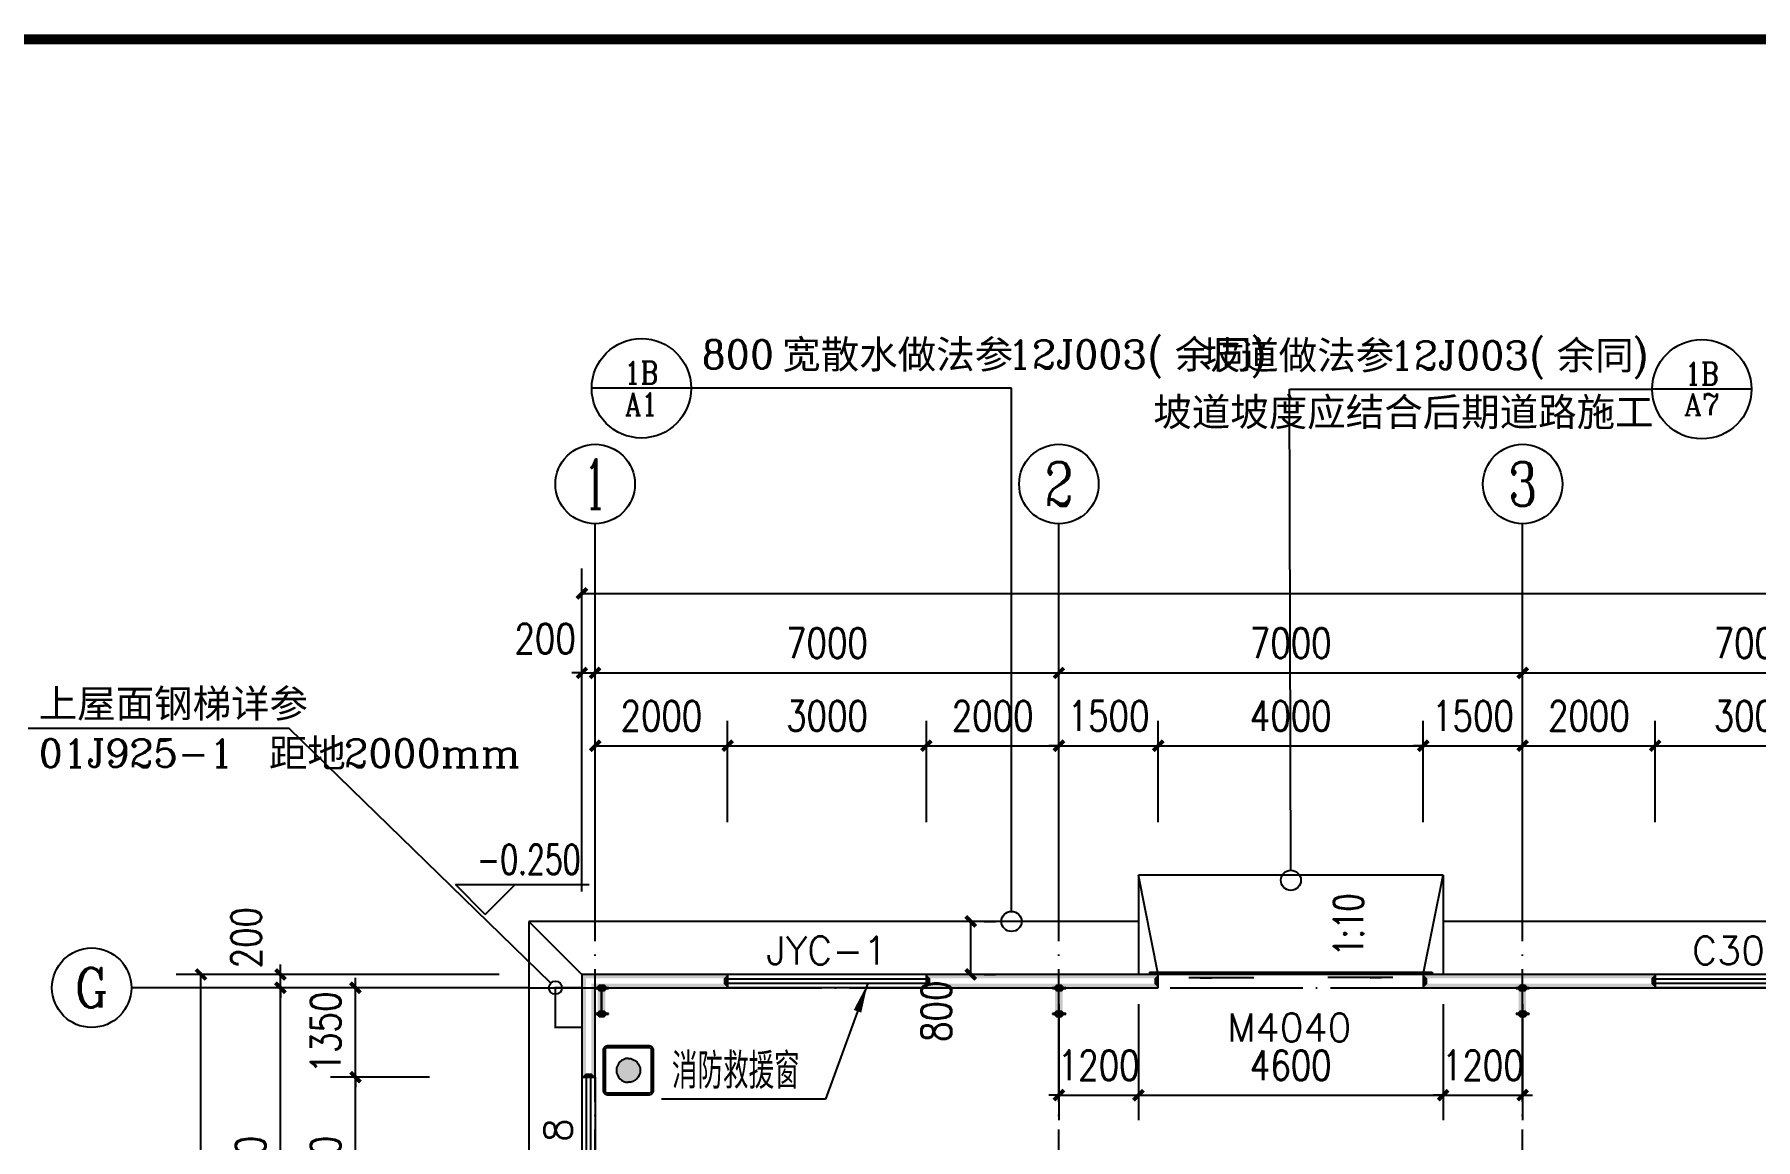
# Model space of a CAD drawing. Extents: x -21908402 to 2004492, y 83987 to 5079726.
# Drawn here: x 1825027 to 1851007, y 380887 to 397562 of the extents above; entities that cross this region are included whole.
import ezdxf
from ezdxf.enums import TextEntityAlignment as Align

# ---------------------------------------------------------------- set-up
doc = ezdxf.new("R2010")
doc.units = 0
doc.header["$LTSCALE"] = 1000
doc.linetypes.add('DOTE', pattern=[2.42, 2, -0.2, 0.02, -0.2])
doc.layers.get('0').update_dxf_attribs({"linetype": 'CONTINUOUS'})
doc.layers.get('DEFPOINTS').update_dxf_attribs({"linetype": 'CONTINUOUS'})
for name, color, linetype in [('AXIS', 3, 'CONTINUOUS'), ('AXIS_TEXT', 7, 'CONTINUOUS'), ('COLUMN', 9, 'CONTINUOUS'), ('DIM_ELEV', 3, 'CONTINUOUS'), ('DIM_LEAD', 3, 'CONTINUOUS'), ('DIM_SYMB', 3, 'CONTINUOUS'), ('DOTE', 1, 'DOTE'), ('GROUND', 2, 'CONTINUOUS'), ('PUB_DIM', 3, 'CONTINUOUS'), ('PUB_TEXT', 7, 'CONTINUOUS'), ('PUB_TITLE', 4, 'CONTINUOUS'), ('PUB_WALL', 9, 'CONTINUOUS'), ('STAIR', 2, 'CONTINUOUS'), ('WALL', 6, 'CONTINUOUS'), ('WINDOW', 94, 'CONTINUOUS'), ('WINDOW_TEXT', 7, 'CONTINUOUS'), ('XF-灭火救援窗', 1, 'CONTINUOUS')]:
    doc.layers.add(name, color=color, linetype=linetype)
doc.styles.add('_TCH_AXIS', font='complex_.ttf', dxfattribs={"bigfont": 'GBCBIG'})
doc.styles.add('_TCH_DIM', font='SIMPLEX', dxfattribs={"bigfont": 'GBCBIG'})
doc.styles.add('_TCH_LABEL', font='complex_.ttf', dxfattribs={"bigfont": 'GBCBIG'})
doc.styles.add('_TCH_WINDOW', font='simplex_.ttf', dxfattribs={"bigfont": 'GBCBIG'})
doc.styles.add('COMPLEX', font='COMPLEX')
doc.styles.add('DIM_FONT', font='simplex.shx', dxfattribs={"width": 0.8})
doc.dimstyles.new('DIMN150', dxfattribs={"dimscale": 1.5, "dimtxt": 300, "dimasz": 100, "dimexe": 250, "dimexo": 300, "dimgap": 150, "dimtad": 1, "dimdec": 0, "dimzin": 0, "dimtxsty": 'DIM_FONT', "dimblk": 'ARCHTICK', "dimcen": 0.09, "dimclrt": 7, "dimazin": 3, "dimtfac": 1, "dimtdec": 0, "dimtix": 1, "dimtmove": 0, "dimatfit": 3, "dimtolj": 1, "dimtzin": 0})

# ---------------------------------------------------------------- blocks, each defined once
blk = doc.blocks.new('XF-灭火救援窗图例')
at = {"layer": 'XF-灭火救援窗'}
h = blk.add_hatch(color=256, dxfattribs=at)
h.dxf.hatch_style = 1
h.paths.add_polyline_path([(0, 110, 1), (0, 350, 1)])
for points in [[(-200, -20), (200, -20, 0.414214), (250, 30), (250, 430, 0.414214), (200, 480), (-200, 480, 0.414214), (-250, 430), (-250, 30, 0.414214)], [(-210, 0), (210, 0, 0.414214), (230, 20), (230, 440, 0.414214), (210, 460), (-210, 460, 0.414214), (-230, 440), (-230, 20, 0.414214)]]:
    blk.add_lwpolyline(points, format="xyb", close=True, dxfattribs=at)
for points in [[(0, 350, 1), (0, 110, 30.793651)], [(0, 350, -1), (0, 110, -30.793651)]]:
    blk.add_lwpolyline(points, format="xyb", dxfattribs=at)
blk = doc.blocks.new('_ARCHTICK')
at = {"color": 0, "linetype": 'BYBLOCK', "const_width": 0.4}
blk.add_lwpolyline([(-0.5, -0.5), (0.5, 0.5)], dxfattribs=at)
blk = doc.blocks.new('*D125')
at = {"layer": 'DEFPOINTS', "color": 0}
for p in [(1840491, 383378), (1841691, 383378), (1841691, 381557)]:
    blk.add_point(p, dxfattribs=at)
at = {"layer": 'PUB_DIM', "color": 0}
for p, q in [((1840491, 382928), (1840491, 381182)), ((1841691, 382928), (1841691, 381182)), ((1840491, 381557), (1840341, 381557)), ((1840491, 381557), (1841691, 381557)), ((1841691, 381557), (1841841, 381557))]:
    blk.add_line(p, q, dxfattribs=at)
at = {"layer": 'PUB_DIM', "color": 0, "xscale": 150, "yscale": 150, "zscale": 150}
blk.add_blockref('_ARCHTICK', (1840491, 381557), dxfattribs=at)
at = {"layer": 'PUB_DIM', "color": 0, "xscale": 150, "yscale": 150, "zscale": 150, "rotation": 180}
blk.add_blockref('_ARCHTICK', (1841691, 381557), dxfattribs=at)
at = {"layer": 'PUB_DIM', "color": 7, "insert": (1841091, 382007), "char_height": 450, "attachment_point": 5, "style": 'DIM_FONT'}
blk.add_mtext('\\A1;1200', dxfattribs=at)
blk = doc.blocks.new('*D126')
at = {"layer": 'DEFPOINTS', "color": 0}
for p in [(1841691, 383378), (1846291, 383378), (1846291, 381557)]:
    blk.add_point(p, dxfattribs=at)
at = {"layer": 'PUB_DIM', "color": 0}
for p, q in [((1841691, 382928), (1841691, 381182)), ((1846291, 382928), (1846291, 381182)), ((1841691, 381557), (1846291, 381557))]:
    blk.add_line(p, q, dxfattribs=at)
at = {"layer": 'PUB_DIM', "color": 0, "xscale": 150, "yscale": 150, "zscale": 150, "rotation": 180}
blk.add_blockref('_ARCHTICK', (1841691, 381557), dxfattribs=at)
at = {"layer": 'PUB_DIM', "color": 0, "xscale": 150, "yscale": 150, "zscale": 150}
blk.add_blockref('_ARCHTICK', (1846291, 381557), dxfattribs=at)
at = {"layer": 'PUB_DIM', "color": 7, "insert": (1843991, 382007), "char_height": 450, "attachment_point": 5, "style": 'DIM_FONT'}
blk.add_mtext('\\A1;4600', dxfattribs=at)
blk = doc.blocks.new('*D127')
at = {"layer": 'DEFPOINTS', "color": 0}
for p in [(1846291, 383378), (1847491, 383378), (1847491, 381557)]:
    blk.add_point(p, dxfattribs=at)
at = {"layer": 'PUB_DIM', "color": 0}
for p, q in [((1846291, 382928), (1846291, 381182)), ((1847491, 382928), (1847491, 381182)), ((1846291, 381557), (1846141, 381557)), ((1846291, 381557), (1847491, 381557)), ((1847491, 381557), (1847641, 381557))]:
    blk.add_line(p, q, dxfattribs=at)
at = {"layer": 'PUB_DIM', "color": 0, "xscale": 150, "yscale": 150, "zscale": 150}
blk.add_blockref('_ARCHTICK', (1846291, 381557), dxfattribs=at)
at = {"layer": 'PUB_DIM', "color": 0, "xscale": 150, "yscale": 150, "zscale": 150, "rotation": 180}
blk.add_blockref('_ARCHTICK', (1847491, 381557), dxfattribs=at)
at = {"layer": 'PUB_DIM', "color": 7, "insert": (1846891, 382007), "char_height": 450, "attachment_point": 5, "style": 'DIM_FONT'}
blk.add_mtext('\\A1;1200', dxfattribs=at)
blk = doc.blocks.new('*D128')
at = {"layer": 'DEFPOINTS', "color": 0}
for p in [(1838913, 384178), (1839159, 384178), (1838913, 383378)]:
    blk.add_point(p, dxfattribs=at)
at = {"layer": 'PUB_DIM', "color": 0}
for p, q in [((1839159, 383378), (1839159, 384178)), ((1839363, 384178), (1839534, 384178)), ((1839363, 383378), (1839534, 383378))]:
    blk.add_line(p, q, dxfattribs=at)
at = {"layer": 'PUB_DIM', "color": 0, "xscale": 150, "yscale": 150, "zscale": 150}
for p, rotation in [((1839159, 384178), 90), ((1839159, 383378), 270)]:
    blk.add_blockref('_ARCHTICK', p, dxfattribs=dict(at, rotation=rotation))
at = {"layer": 'PUB_DIM', "color": 7, "insert": (1838642, 382823), "char_height": 450, "attachment_point": 5, "rotation": 90, "style": 'DIM_FONT'}
blk.add_mtext('\\A1;800', dxfattribs=at)
blk = doc.blocks.new('*D300')
at = {"layer": 'DEFPOINTS', "color": 0}
for p in [(1829872, 381828), (1831441, 381828), (1831441, 378828)]:
    blk.add_point(p, dxfattribs=at)
at = {"layer": 'PUB_DIM', "color": 0}
for p, q in [((1830991, 381828), (1829497, 381828)), ((1829872, 378828), (1829872, 381828)), ((1830991, 378828), (1829497, 378828))]:
    blk.add_line(p, q, dxfattribs=at)
at = {"layer": 'PUB_DIM', "color": 0, "xscale": 150, "yscale": 150, "zscale": 150}
for p, rotation in [((1829872, 381828), 90), ((1829872, 378828), 270)]:
    blk.add_blockref('_ARCHTICK', p, dxfattribs=dict(at, rotation=rotation))
at = {"layer": 'PUB_DIM', "color": 7, "insert": (1829422, 380328), "char_height": 450, "attachment_point": 5, "rotation": 90, "style": 'DIM_FONT'}
blk.add_mtext('\\A1;3000', dxfattribs=at)
blk = doc.blocks.new('*D301')
at = {"layer": 'DEFPOINTS', "color": 0}
for p in [(1829872, 383178), (1831441, 383178), (1831441, 381828)]:
    blk.add_point(p, dxfattribs=at)
at = {"layer": 'PUB_DIM', "color": 0}
for p, q in [((1829872, 383178), (1829872, 383328)), ((1830991, 383178), (1829497, 383178)), ((1829872, 381828), (1829872, 383178)), ((1830991, 381828), (1829497, 381828)), ((1829872, 381828), (1829872, 381678))]:
    blk.add_line(p, q, dxfattribs=at)
at = {"layer": 'PUB_DIM', "color": 0, "xscale": 150, "yscale": 150, "zscale": 150}
for p, rotation in [((1829872, 383178), 270), ((1829872, 381828), 90)]:
    blk.add_blockref('_ARCHTICK', p, dxfattribs=dict(at, rotation=rotation))
at = {"layer": 'PUB_DIM', "color": 7, "insert": (1829422, 382503), "char_height": 450, "attachment_point": 5, "rotation": 90, "style": 'DIM_FONT'}
blk.add_mtext('\\A1;1350', dxfattribs=at)
blk = doc.blocks.new('*D348')
at = {"layer": 'DEFPOINTS', "color": 0}
for p in [(1852491, 386830), (1849491, 385228), (1852491, 385228)]:
    blk.add_point(p, dxfattribs=at)
at = {"layer": 'PUB_DIM', "color": 0}
for p, q in [((1849491, 385678), (1849491, 387205)), ((1852491, 385678), (1852491, 387205)), ((1849491, 386830), (1852491, 386830))]:
    blk.add_line(p, q, dxfattribs=at)
at = {"layer": 'PUB_DIM', "color": 0, "xscale": 150, "yscale": 150, "zscale": 150, "rotation": 180}
blk.add_blockref('_ARCHTICK', (1849491, 386830), dxfattribs=at)
at = {"layer": 'PUB_DIM', "color": 0, "xscale": 150, "yscale": 150, "zscale": 150}
blk.add_blockref('_ARCHTICK', (1852491, 386830), dxfattribs=at)
at = {"layer": 'PUB_DIM', "color": 7, "insert": (1850991, 387280), "char_height": 450, "attachment_point": 5, "style": 'DIM_FONT'}
blk.add_mtext('\\A1;3000', dxfattribs=at)
blk = doc.blocks.new('*D349')
at = {"layer": 'DEFPOINTS', "color": 0}
for p in [(1849491, 386830), (1847491, 385228), (1849491, 385228)]:
    blk.add_point(p, dxfattribs=at)
at = {"layer": 'PUB_DIM', "color": 0}
for p, q in [((1847491, 385678), (1847491, 387205)), ((1849491, 385678), (1849491, 387205)), ((1847491, 386830), (1849491, 386830))]:
    blk.add_line(p, q, dxfattribs=at)
at = {"layer": 'PUB_DIM', "color": 0, "xscale": 150, "yscale": 150, "zscale": 150, "rotation": 180}
blk.add_blockref('_ARCHTICK', (1847491, 386830), dxfattribs=at)
at = {"layer": 'PUB_DIM', "color": 0, "xscale": 150, "yscale": 150, "zscale": 150}
blk.add_blockref('_ARCHTICK', (1849491, 386830), dxfattribs=at)
at = {"layer": 'PUB_DIM', "color": 7, "insert": (1848491, 387280), "char_height": 450, "attachment_point": 5, "style": 'DIM_FONT'}
blk.add_mtext('\\A1;2000', dxfattribs=at)
blk = doc.blocks.new('*D350')
at = {"layer": 'DEFPOINTS', "color": 0}
for p in [(1847491, 386830), (1845991, 385228), (1847491, 385228)]:
    blk.add_point(p, dxfattribs=at)
at = {"layer": 'PUB_DIM', "color": 0}
for p, q in [((1845991, 385678), (1845991, 387205)), ((1847491, 385678), (1847491, 387205)), ((1845991, 386830), (1845841, 386830)), ((1845991, 386830), (1847491, 386830)), ((1847491, 386830), (1847641, 386830))]:
    blk.add_line(p, q, dxfattribs=at)
at = {"layer": 'PUB_DIM', "color": 0, "xscale": 150, "yscale": 150, "zscale": 150}
blk.add_blockref('_ARCHTICK', (1845991, 386830), dxfattribs=at)
at = {"layer": 'PUB_DIM', "color": 0, "xscale": 150, "yscale": 150, "zscale": 150, "rotation": 180}
blk.add_blockref('_ARCHTICK', (1847491, 386830), dxfattribs=at)
at = {"layer": 'PUB_DIM', "color": 7, "insert": (1846741, 387280), "char_height": 450, "attachment_point": 5, "style": 'DIM_FONT'}
blk.add_mtext('\\A1;1500', dxfattribs=at)
blk = doc.blocks.new('*D351')
at = {"layer": 'DEFPOINTS', "color": 0}
for p in [(1845991, 386830), (1841991, 385228), (1845991, 385228)]:
    blk.add_point(p, dxfattribs=at)
at = {"layer": 'PUB_DIM', "color": 0}
for p, q in [((1841991, 385678), (1841991, 387205)), ((1845991, 385678), (1845991, 387205)), ((1841991, 386830), (1845991, 386830))]:
    blk.add_line(p, q, dxfattribs=at)
at = {"layer": 'PUB_DIM', "color": 0, "xscale": 150, "yscale": 150, "zscale": 150, "rotation": 180}
blk.add_blockref('_ARCHTICK', (1841991, 386830), dxfattribs=at)
at = {"layer": 'PUB_DIM', "color": 0, "xscale": 150, "yscale": 150, "zscale": 150}
blk.add_blockref('_ARCHTICK', (1845991, 386830), dxfattribs=at)
at = {"layer": 'PUB_DIM', "color": 7, "insert": (1843991, 387280), "char_height": 450, "attachment_point": 5, "style": 'DIM_FONT'}
blk.add_mtext('\\A1;4000', dxfattribs=at)
blk = doc.blocks.new('*D352')
at = {"layer": 'DEFPOINTS', "color": 0}
for p in [(1841991, 386830), (1840491, 385228), (1841991, 385228)]:
    blk.add_point(p, dxfattribs=at)
at = {"layer": 'PUB_DIM', "color": 0}
for p, q in [((1840491, 385678), (1840491, 387205)), ((1841991, 385678), (1841991, 387205)), ((1840491, 386830), (1840341, 386830)), ((1840491, 386830), (1841991, 386830)), ((1841991, 386830), (1842141, 386830))]:
    blk.add_line(p, q, dxfattribs=at)
at = {"layer": 'PUB_DIM', "color": 0, "xscale": 150, "yscale": 150, "zscale": 150}
blk.add_blockref('_ARCHTICK', (1840491, 386830), dxfattribs=at)
at = {"layer": 'PUB_DIM', "color": 0, "xscale": 150, "yscale": 150, "zscale": 150, "rotation": 180}
blk.add_blockref('_ARCHTICK', (1841991, 386830), dxfattribs=at)
at = {"layer": 'PUB_DIM', "color": 7, "insert": (1841241, 387280), "char_height": 450, "attachment_point": 5, "style": 'DIM_FONT'}
blk.add_mtext('\\A1;1500', dxfattribs=at)
blk = doc.blocks.new('*D353')
at = {"layer": 'DEFPOINTS', "color": 0}
for p in [(1840491, 386830), (1838491, 385228), (1840491, 385228)]:
    blk.add_point(p, dxfattribs=at)
at = {"layer": 'PUB_DIM', "color": 0}
for p, q in [((1838491, 385678), (1838491, 387205)), ((1840491, 385678), (1840491, 387205)), ((1838491, 386830), (1840491, 386830))]:
    blk.add_line(p, q, dxfattribs=at)
at = {"layer": 'PUB_DIM', "color": 0, "xscale": 150, "yscale": 150, "zscale": 150, "rotation": 180}
blk.add_blockref('_ARCHTICK', (1838491, 386830), dxfattribs=at)
at = {"layer": 'PUB_DIM', "color": 0, "xscale": 150, "yscale": 150, "zscale": 150}
blk.add_blockref('_ARCHTICK', (1840491, 386830), dxfattribs=at)
at = {"layer": 'PUB_DIM', "color": 7, "insert": (1839491, 387280), "char_height": 450, "attachment_point": 5, "style": 'DIM_FONT'}
blk.add_mtext('\\A1;2000', dxfattribs=at)
blk = doc.blocks.new('*D354')
at = {"layer": 'DEFPOINTS', "color": 0}
for p in [(1838491, 386830), (1835491, 385228), (1838491, 385228)]:
    blk.add_point(p, dxfattribs=at)
at = {"layer": 'PUB_DIM', "color": 0}
for p, q in [((1835491, 385678), (1835491, 387205)), ((1838491, 385678), (1838491, 387205)), ((1835491, 386830), (1838491, 386830))]:
    blk.add_line(p, q, dxfattribs=at)
at = {"layer": 'PUB_DIM', "color": 0, "xscale": 150, "yscale": 150, "zscale": 150, "rotation": 180}
blk.add_blockref('_ARCHTICK', (1835491, 386830), dxfattribs=at)
at = {"layer": 'PUB_DIM', "color": 0, "xscale": 150, "yscale": 150, "zscale": 150}
blk.add_blockref('_ARCHTICK', (1838491, 386830), dxfattribs=at)
at = {"layer": 'PUB_DIM', "color": 7, "insert": (1836991, 387280), "char_height": 450, "attachment_point": 5, "style": 'DIM_FONT'}
blk.add_mtext('\\A1;3000', dxfattribs=at)
blk = doc.blocks.new('*D355')
at = {"layer": 'DEFPOINTS', "color": 0}
for p in [(1835491, 386830), (1833491, 385228), (1835491, 385228)]:
    blk.add_point(p, dxfattribs=at)
at = {"layer": 'PUB_DIM', "color": 0}
for p, q in [((1833491, 385678), (1833491, 387205)), ((1835491, 385678), (1835491, 387205)), ((1833491, 386830), (1835491, 386830))]:
    blk.add_line(p, q, dxfattribs=at)
at = {"layer": 'PUB_DIM', "color": 0, "xscale": 150, "yscale": 150, "zscale": 150, "rotation": 180}
blk.add_blockref('_ARCHTICK', (1833491, 386830), dxfattribs=at)
at = {"layer": 'PUB_DIM', "color": 0, "xscale": 150, "yscale": 150, "zscale": 150}
blk.add_blockref('_ARCHTICK', (1835491, 386830), dxfattribs=at)
at = {"layer": 'PUB_DIM', "color": 7, "insert": (1834491, 387280), "char_height": 450, "attachment_point": 5, "style": 'DIM_FONT'}
blk.add_mtext('\\A1;2000', dxfattribs=at)
blk = doc.blocks.new('*D362')
at = {"layer": 'AXIS', "color": 0}
for p, q in [((1832041, 383178), (1828366, 383178)), ((1828741, 377478), (1828741, 383178)), ((1832041, 377478), (1828366, 377478))]:
    blk.add_line(p, q, dxfattribs=at)
at = {"layer": 'DEFPOINTS', "color": 0}
for p in [(1828741, 383178), (1832491, 383178), (1832491, 377478)]:
    blk.add_point(p, dxfattribs=at)
at = {"layer": 'AXIS', "color": 0, "xscale": 150, "yscale": 150, "zscale": 150}
for p, rotation in [((1828741, 383178), 90), ((1828741, 377478), 270)]:
    blk.add_blockref('_ARCHTICK', p, dxfattribs=dict(at, rotation=rotation))
at = {"layer": 'AXIS', "color": 7, "insert": (1828291, 380328), "char_height": 450, "attachment_point": 5, "rotation": 90, "style": 'DIM_FONT'}
blk.add_mtext('\\A1;5700', dxfattribs=at)
blk = doc.blocks.new('*D363')
at = {"layer": 'AXIS', "color": 0}
for p, q in [((1828741, 383378), (1828741, 383528)), ((1832041, 383378), (1828366, 383378)), ((1828741, 383178), (1828741, 383378)), ((1832041, 383178), (1828366, 383178)), ((1828741, 383178), (1828741, 383028))]:
    blk.add_line(p, q, dxfattribs=at)
at = {"layer": 'DEFPOINTS', "color": 0}
for p in [(1828741, 383378), (1832491, 383378), (1832491, 383178)]:
    blk.add_point(p, dxfattribs=at)
at = {"layer": 'AXIS', "color": 0, "xscale": 150, "yscale": 150, "zscale": 150}
for p, rotation in [((1828741, 383378), 270), ((1828741, 383178), 90)]:
    blk.add_blockref('_ARCHTICK', p, dxfattribs=dict(at, rotation=rotation))
at = {"layer": 'AXIS', "color": 7, "insert": (1828223, 383933), "char_height": 450, "attachment_point": 5, "rotation": 90, "style": 'DIM_FONT'}
blk.add_mtext('\\A1;200', dxfattribs=at)
blk = doc.blocks.new('*D364')
at = {"layer": 'AXIS', "color": 0}
for p, q in [((1832041, 383378), (1827166, 383378)), ((1827541, 348378), (1827541, 383378)), ((1832041, 348378), (1827166, 348378))]:
    blk.add_line(p, q, dxfattribs=at)
at = {"layer": 'DEFPOINTS', "color": 0}
for p in [(1827541, 383378), (1832491, 383378), (1832491, 348378)]:
    blk.add_point(p, dxfattribs=at)
at = {"layer": 'AXIS', "color": 0, "xscale": 150, "yscale": 150, "zscale": 150}
for p, rotation in [((1827541, 383378), 90), ((1827541, 348378), 270)]:
    blk.add_blockref('_ARCHTICK', p, dxfattribs=dict(at, rotation=rotation))
at = {"layer": 'AXIS', "color": 7, "insert": (1827091, 365878), "char_height": 450, "attachment_point": 5, "rotation": 90, "style": 'DIM_FONT'}
blk.add_mtext('\\A1;35000', dxfattribs=at)
blk = doc.blocks.new('*D374')
at = {"layer": 'AXIS', "color": 0}
for p, q in [((1833291, 384628), (1833291, 388303)), ((1833491, 384628), (1833491, 388303)), ((1833291, 387928), (1833141, 387928)), ((1833291, 387928), (1833491, 387928)), ((1833491, 387928), (1833641, 387928))]:
    blk.add_line(p, q, dxfattribs=at)
at = {"layer": 'DEFPOINTS', "color": 0}
for p in [(1833491, 387928), (1833291, 384178), (1833491, 384178)]:
    blk.add_point(p, dxfattribs=at)
at = {"layer": 'AXIS', "color": 0, "xscale": 150, "yscale": 150, "zscale": 150}
blk.add_blockref('_ARCHTICK', (1833291, 387928), dxfattribs=at)
at = {"layer": 'AXIS', "color": 0, "xscale": 150, "yscale": 150, "zscale": 150, "rotation": 180}
blk.add_blockref('_ARCHTICK', (1833491, 387928), dxfattribs=at)
at = {"layer": 'AXIS', "color": 7, "insert": (1832736, 388446), "char_height": 450, "attachment_point": 5, "style": 'DIM_FONT'}
blk.add_mtext('\\A1;200', dxfattribs=at)
blk = doc.blocks.new('*D375')
at = {"layer": 'AXIS', "color": 0}
for p, q in [((1833491, 384628), (1833491, 388303)), ((1840491, 384628), (1840491, 388303)), ((1833491, 387928), (1840491, 387928))]:
    blk.add_line(p, q, dxfattribs=at)
at = {"layer": 'DEFPOINTS', "color": 0}
for p in [(1840491, 387928), (1833491, 384178), (1840491, 384178)]:
    blk.add_point(p, dxfattribs=at)
at = {"layer": 'AXIS', "color": 0, "xscale": 150, "yscale": 150, "zscale": 150, "rotation": 180}
blk.add_blockref('_ARCHTICK', (1833491, 387928), dxfattribs=at)
at = {"layer": 'AXIS', "color": 0, "xscale": 150, "yscale": 150, "zscale": 150}
blk.add_blockref('_ARCHTICK', (1840491, 387928), dxfattribs=at)
at = {"layer": 'AXIS', "color": 7, "insert": (1836991, 388378), "char_height": 450, "attachment_point": 5, "style": 'DIM_FONT'}
blk.add_mtext('\\A1;7000', dxfattribs=at)
blk = doc.blocks.new('*D376')
at = {"layer": 'AXIS', "color": 0}
for p, q in [((1840491, 384628), (1840491, 388303)), ((1847491, 384628), (1847491, 388303)), ((1840491, 387928), (1847491, 387928))]:
    blk.add_line(p, q, dxfattribs=at)
at = {"layer": 'DEFPOINTS', "color": 0}
for p in [(1847491, 387928), (1840491, 384178), (1847491, 384178)]:
    blk.add_point(p, dxfattribs=at)
at = {"layer": 'AXIS', "color": 0, "xscale": 150, "yscale": 150, "zscale": 150, "rotation": 180}
blk.add_blockref('_ARCHTICK', (1840491, 387928), dxfattribs=at)
at = {"layer": 'AXIS', "color": 0, "xscale": 150, "yscale": 150, "zscale": 150}
blk.add_blockref('_ARCHTICK', (1847491, 387928), dxfattribs=at)
at = {"layer": 'AXIS', "color": 7, "insert": (1843991, 388378), "char_height": 450, "attachment_point": 5, "style": 'DIM_FONT'}
blk.add_mtext('\\A1;7000', dxfattribs=at)
blk = doc.blocks.new('*D377')
at = {"layer": 'AXIS', "color": 0}
for p, q in [((1847491, 384628), (1847491, 388303)), ((1854491, 384628), (1854491, 388303)), ((1847491, 387928), (1854491, 387928))]:
    blk.add_line(p, q, dxfattribs=at)
at = {"layer": 'DEFPOINTS', "color": 0}
for p in [(1854491, 387928), (1847491, 384178), (1854491, 384178)]:
    blk.add_point(p, dxfattribs=at)
at = {"layer": 'AXIS', "color": 0, "xscale": 150, "yscale": 150, "zscale": 150, "rotation": 180}
blk.add_blockref('_ARCHTICK', (1847491, 387928), dxfattribs=at)
at = {"layer": 'AXIS', "color": 0, "xscale": 150, "yscale": 150, "zscale": 150}
blk.add_blockref('_ARCHTICK', (1854491, 387928), dxfattribs=at)
at = {"layer": 'AXIS', "color": 7, "insert": (1850991, 388378), "char_height": 450, "attachment_point": 5, "style": 'DIM_FONT'}
blk.add_mtext('\\A1;7000', dxfattribs=at)
blk = doc.blocks.new('*D382')
at = {"layer": 'AXIS', "color": 0}
for p, q in [((1833291, 384628), (1833291, 389503)), ((1875691, 384628), (1875691, 389503)), ((1833291, 389128), (1875691, 389128))]:
    blk.add_line(p, q, dxfattribs=at)
at = {"layer": 'DEFPOINTS', "color": 0}
for p in [(1875691, 389128), (1833291, 384178), (1875691, 384178)]:
    blk.add_point(p, dxfattribs=at)
at = {"layer": 'AXIS', "color": 0, "xscale": 150, "yscale": 150, "zscale": 150, "rotation": 180}
blk.add_blockref('_ARCHTICK', (1833291, 389128), dxfattribs=at)
at = {"layer": 'AXIS', "color": 0, "xscale": 150, "yscale": 150, "zscale": 150}
blk.add_blockref('_ARCHTICK', (1875691, 389128), dxfattribs=at)
at = {"layer": 'AXIS', "color": 7, "insert": (1854491, 389578), "char_height": 450, "attachment_point": 5, "style": 'DIM_FONT'}
blk.add_mtext('\\A1;42400', dxfattribs=at)
blk = doc.blocks.new('_AXISO')
blk.add_circle((0, 0), 0.5)
at = {"layer": 'AXIS_TEXT', "style": 'COMPLEX', "width": 1.041667}
blk.add_attdef('A', text='', height=0.56, dxfattribs=at).set_placement((-0.25, -0.28), (0.25, -0.28), align=Align.FIT)
blk = doc.blocks.new('$WINLIB2D$00000001')
at = {"color": 0}
for points in [[(-0.5, 0.5), (-0.5, -0.5)], [(-0.5, 0.5), (0.5, 0.5)], [(0.5, -0.5), (0.5, 0.5)], [(0.5, 0.1667), (-0.5, 0.1667)], [(0.5, -0.1667), (-0.5, -0.1667)], [(-0.5, -0.5), (0.5, -0.5)]]:
    blk.add_lwpolyline(points, dxfattribs=at)
blk = doc.blocks.new('$DORLIB2D$00000130')
at = {"color": 0, "linetype": 'CONTINUOUS'}
for p, q in [((-0.5333, 0.6601), (-0.5333, 0.5127)), ((0, 0.6601), (-0.5333, 0.6601)), ((0, 0.5127), (0, 0.6601)), ((0.5333, 0.6601), (0, 0.6601)), ((0.5333, 0.6601), (0.5333, 0.5127)), ((0, 0.5127), (-0.5333, 0.5127)), ((0.5333, 0.5127), (0, 0.5127)), ((-0.3853, 0.2694), (-0.1396, 0.2694)), ((-0.3853, 0.2694), (-0.2999, 0.2144)), ((-0.2999, 0.2144), (-0.2999, 0.2694)), ((0.3853, 0.2694), (0.1396, 0.2694)), ((0.2999, 0.2144), (0.2999, 0.2694)), ((0.3853, 0.2694), (0.2999, 0.2144))]:
    blk.add_line(p, q, dxfattribs=at)

msp = doc.modelspace()

# ---------------------------------------------------------------- hatches: boundary and pattern name
at = {"layer": 'COLUMN'}
for points in [[(1833491, 383178.4), (1833491, 383168.4), (1833551, 383228.4), (1833551, 383118.4)], [(1833491, 383168.4), (1833578.8, 383168.4), (1833603.7, 383228.4), (1833551, 383228.4)], [(1833589.8, 383163.4), (1833594.8, 383168.4), (1833570, 383228.4), (1833529.8, 383188.3)], [(1833594.8, 383168.4), (1833691, 383168.4), (1833631, 383228.4), (1833570, 383228.4)], [(1833578.8, 383168.4), (1833583.8, 383163.4), (1833643.8, 383188.3), (1833603.7, 383228.4)], [(1833691, 383168.4), (1833691, 383178.4), (1833631, 383118.4), (1833631, 383228.4)], [(1840393, 383178.4), (1840393, 383168.4), (1840453, 383228.4), (1840453, 383118.4)], [(1840393, 383168.4), (1840480.8, 383168.4), (1840505.7, 383228.4), (1840453, 383228.4)], [(1840491.8, 383163.4), (1840496.8, 383168.4), (1840472, 383228.4), (1840431.8, 383188.3)], [(1840496.8, 383168.4), (1840593, 383168.4), (1840533, 383228.4), (1840472, 383228.4)], [(1840480.8, 383168.4), (1840485.8, 383163.4), (1840545.8, 383188.3), (1840505.7, 383228.4)], [(1840593, 383168.4), (1840593, 383178.4), (1840533, 383118.4), (1840533, 383228.4)], [(1847391, 383178.4), (1847391, 383168.4), (1847451, 383228.4), (1847451, 383118.4)], [(1847391, 383168.4), (1847478.8, 383168.4), (1847503.7, 383228.4), (1847451, 383228.4)], [(1847489.8, 383163.4), (1847494.8, 383168.4), (1847470, 383228.4), (1847429.8, 383188.3)], [(1847494.8, 383168.4), (1847591, 383168.4), (1847531, 383228.4), (1847470, 383228.4)], [(1847478.8, 383168.4), (1847483.8, 383163.4), (1847543.8, 383188.3), (1847503.7, 383228.4)], [(1847591, 383168.4), (1847591, 383178.4), (1847531, 383118.4), (1847531, 383228.4)], [(1833691, 383178.4), (1833491, 383178.4), (1833551, 383118.4), (1833631, 383118.4)], [(1833589.8, 382793.4), (1833589.8, 383163.4), (1833529.8, 383188.3), (1833529.8, 382768.6)], [(1833583.8, 383163.4), (1833583.8, 382793.4), (1833643.8, 382768.6), (1833643.8, 383188.3)], [(1840593, 383178.4), (1840393, 383178.4), (1840453, 383118.4), (1840533, 383118.4)], [(1840491.8, 382793.4), (1840491.8, 383163.4), (1840431.8, 383188.3), (1840431.8, 382768.6)], [(1840485.8, 383163.4), (1840485.8, 382793.4), (1840545.8, 382768.6), (1840545.8, 383188.3)], [(1847591, 383178.4), (1847391, 383178.4), (1847451, 383118.4), (1847531, 383118.4)], [(1847489.8, 382793.4), (1847489.8, 383163.4), (1847429.8, 383188.3), (1847429.8, 382768.6)], [(1847483.8, 383163.4), (1847483.8, 382793.4), (1847543.8, 382768.6), (1847543.8, 383188.3)], [(1833491, 382778.4), (1833691, 382778.4), (1833631, 382838.4), (1833551, 382838.4)], [(1833491, 382788.4), (1833491, 382778.4), (1833551, 382838.4), (1833551, 382728.4)], [(1833578.8, 382788.4), (1833491, 382788.4), (1833551, 382728.4), (1833603.7, 382728.4)], [(1833594.8, 382788.4), (1833589.8, 382793.4), (1833529.8, 382768.6), (1833570, 382728.4)], [(1833691, 382788.4), (1833594.8, 382788.4), (1833570, 382728.4), (1833631, 382728.4)], [(1833583.8, 382793.4), (1833578.8, 382788.4), (1833603.7, 382728.4), (1833643.8, 382768.6)], [(1833691, 382778.4), (1833691, 382788.4), (1833631, 382728.4), (1833631, 382838.4)], [(1840393, 382778.4), (1840593, 382778.4), (1840533, 382838.4), (1840453, 382838.4)], [(1840393, 382788.4), (1840393, 382778.4), (1840453, 382838.4), (1840453, 382728.4)], [(1840480.8, 382788.4), (1840393, 382788.4), (1840453, 382728.4), (1840505.7, 382728.4)], [(1840496.8, 382788.4), (1840491.8, 382793.4), (1840431.8, 382768.6), (1840472, 382728.4)], [(1840593, 382788.4), (1840496.8, 382788.4), (1840472, 382728.4), (1840533, 382728.4)], [(1840485.8, 382793.4), (1840480.8, 382788.4), (1840505.7, 382728.4), (1840545.8, 382768.6)], [(1840593, 382778.4), (1840593, 382788.4), (1840533, 382728.4), (1840533, 382838.4)], [(1847391, 382778.4), (1847591, 382778.4), (1847531, 382838.4), (1847451, 382838.4)], [(1847391, 382788.4), (1847391, 382778.4), (1847451, 382838.4), (1847451, 382728.4)], [(1847478.8, 382788.4), (1847391, 382788.4), (1847451, 382728.4), (1847503.7, 382728.4)], [(1847494.8, 382788.4), (1847489.8, 382793.4), (1847429.8, 382768.6), (1847470, 382728.4)], [(1847591, 382788.4), (1847494.8, 382788.4), (1847470, 382728.4), (1847531, 382728.4)], [(1847483.8, 382793.4), (1847478.8, 382788.4), (1847503.7, 382728.4), (1847543.8, 382768.6)], [(1847591, 382778.4), (1847591, 382788.4), (1847531, 382728.4), (1847531, 382838.4)]]:
    msp.add_hatch(color=256, dxfattribs=at).paths.add_polyline_path(points)
at = {"layer": 'PUB_WALL'}
for points in [[(1833291, 383378.4), (1833291, 381828.4), (1833351, 381888.4), (1833351, 383318.4)], [(1835491, 383378.4), (1833291, 383378.4), (1833351, 383318.4), (1835431, 383318.4)], [(1833491, 381828.4), (1833491, 383178.4), (1833431, 383238.4), (1833431, 381888.4)], [(1833491, 383178.4), (1835491, 383178.4), (1835431, 383238.4), (1833431, 383238.4)], [(1835491, 383178.4), (1835491, 383378.4), (1835431, 383318.4), (1835431, 383238.4)], [(1840488.9, 383378.4), (1838491, 383378.4), (1838551, 383318.4), (1840488.9, 383318.4)], [(1838491, 383378.4), (1838491, 383178.4), (1838551, 383238.4), (1838551, 383318.4)], [(1838491, 383178.4), (1840488.9, 383178.4), (1840488.9, 383238.4), (1838551, 383238.4)], [(1841991.5, 383378.4), (1840488.9, 383378.4), (1840488.9, 383318.4), (1841931.5, 383318.4)], [(1840488.9, 383178.4), (1841991.5, 383178.4), (1841931.5, 383238.4), (1840488.9, 383238.4)], [(1841991.5, 383178.4), (1841991.5, 383378.4), (1841931.5, 383318.4), (1841931.5, 383238.4)], [(1847488.9, 383378.4), (1845991.5, 383378.4), (1846051.5, 383318.4), (1847488.9, 383318.4)], [(1845991.5, 383378.4), (1845991.5, 383178.4), (1846051.5, 383238.4), (1846051.5, 383318.4)], [(1845991.5, 383178.4), (1847488.9, 383178.4), (1847488.9, 383238.4), (1846051.5, 383238.4)], [(1849491, 383378.4), (1847488.9, 383378.4), (1847488.9, 383318.4), (1849431, 383318.4)], [(1847488.9, 383178.4), (1849491, 383178.4), (1849431, 383238.4), (1847488.9, 383238.4)], [(1849491, 383178.4), (1849491, 383378.4), (1849431, 383318.4), (1849431, 383238.4)], [(1833291, 381828.4), (1833491, 381828.4), (1833431, 381888.4), (1833351, 381888.4)]]:
    msp.add_hatch(color=256, dxfattribs=at).paths.add_polyline_path(points)

# ---------------------------------------------------------------- linework, layer by layer
at = {"color": 1, "const_width": 30}
msp.add_lwpolyline([(1833291, 382578.4), (1832891, 382578.4), (1832891, 383178.4), (1833291, 383178.4)], dxfattribs=at)
at = {"layer": 'AXIS'}
for p, q in [((1834938.8, 392222.7), (1833438.8, 392222.7)), ((1839775.3, 392222.7), (1834938.8, 392222.7)), ((1839775.3, 384330), (1839775.3, 392222.7)), ((1843971.2, 392208.9), (1849445.4, 392208.9)), ((1843991.5, 384950.5), (1843971.2, 392208.9)), ((1850945.4, 392208.9), (1849445.4, 392208.9)), ((1833491, 384178.4), (1833491, 390178.4)), ((1840491, 384178.4), (1840491, 390178.4)), ((1847491, 384178.4), (1847491, 390178.4)), ((1828872.2, 387087.6), (1824933.2, 387087.6)), ((1832819.8, 383247.6), (1828872.2, 387087.6)), ((1832491, 383178.4), (1826491, 383178.4))]:
    msp.add_line(p, q, dxfattribs=at)
for centre, radius in [((1834188.8, 392222.7), 750), ((1850195.4, 392208.9), 750), ((1843991.9, 384798.9), 151.6), ((1839775.3, 384178.4), 151.6), ((1832891, 383178.4), 99.3)]:
    msp.add_circle(centre, radius, dxfattribs=at)
at = {"layer": 'COLUMN'}
for p, q in [((1833691, 383178.4), (1833491, 383178.4)), ((1833491, 383178.4), (1833491, 383168.4)), ((1833491, 383168.4), (1833578.8, 383168.4)), ((1833578.8, 383168.4), (1833583.8, 383163.4)), ((1833583.8, 383163.4), (1833583.8, 382793.4)), ((1833589.8, 383163.4), (1833594.8, 383168.4)), ((1833589.8, 382793.4), (1833589.8, 383163.4)), ((1833594.8, 383168.4), (1833691, 383168.4)), ((1833691, 383168.4), (1833691, 383178.4)), ((1840593, 383178.4), (1840393, 383178.4)), ((1840393, 383178.4), (1840393, 383168.4)), ((1840393, 383168.4), (1840480.8, 383168.4)), ((1840480.8, 383168.4), (1840485.8, 383163.4)), ((1840485.8, 383163.4), (1840485.8, 382793.4)), ((1840491.8, 383163.4), (1840496.8, 383168.4)), ((1840491.8, 382793.4), (1840491.8, 383163.4)), ((1840496.8, 383168.4), (1840593, 383168.4)), ((1840593, 383168.4), (1840593, 383178.4)), ((1847591, 383178.4), (1847391, 383178.4)), ((1847391, 383178.4), (1847391, 383168.4)), ((1847391, 383168.4), (1847478.8, 383168.4)), ((1847478.8, 383168.4), (1847483.8, 383163.4)), ((1847483.8, 383163.4), (1847483.8, 382793.4)), ((1847489.8, 383163.4), (1847494.8, 383168.4)), ((1847489.8, 382793.4), (1847489.8, 383163.4)), ((1847494.8, 383168.4), (1847591, 383168.4)), ((1847591, 383168.4), (1847591, 383178.4)), ((1833578.8, 382788.4), (1833491, 382788.4)), ((1833491, 382788.4), (1833491, 382778.4)), ((1833491, 382778.4), (1833691, 382778.4)), ((1833583.8, 382793.4), (1833578.8, 382788.4)), ((1833594.8, 382788.4), (1833589.8, 382793.4)), ((1833691, 382788.4), (1833594.8, 382788.4)), ((1833691, 382778.4), (1833691, 382788.4)), ((1840480.8, 382788.4), (1840393, 382788.4)), ((1840393, 382788.4), (1840393, 382778.4)), ((1840393, 382778.4), (1840593, 382778.4)), ((1840485.8, 382793.4), (1840480.8, 382788.4)), ((1840496.8, 382788.4), (1840491.8, 382793.4)), ((1840593, 382788.4), (1840496.8, 382788.4)), ((1840593, 382778.4), (1840593, 382788.4)), ((1847478.8, 382788.4), (1847391, 382788.4)), ((1847391, 382788.4), (1847391, 382778.4)), ((1847391, 382778.4), (1847591, 382778.4)), ((1847483.8, 382793.4), (1847478.8, 382788.4)), ((1847494.8, 382788.4), (1847489.8, 382793.4)), ((1847591, 382788.4), (1847494.8, 382788.4)), ((1847591, 382778.4), (1847591, 382788.4))]:
    msp.add_line(p, q, dxfattribs=at)
at = {"layer": 'DIM_ELEV'}
for p, q in [((1831831, 384283.4), (1831381, 384733.4)), ((1831381, 384733.4), (1833400.7, 384733.4)), ((1831831, 384283.4), (1832281, 384733.4))]:
    msp.add_line(p, q, dxfattribs=at)
at = {"layer": 'DIM_LEAD'}
for p, q in [((1837605.9, 383245.1), (1836965.3, 381497)), ((1836965.3, 381497), (1834491.2, 381497))]:
    msp.add_line(p, q, dxfattribs=at)
msp.add_lwpolyline([(1837605.9, 383245.1, 0, 120, 0), (1837451.1, 382822.6, 0, 0, 0)], format="xyseb", dxfattribs=at)
at = {"layer": 'DIM_SYMB'}
msp.add_lwpolyline([(1845242.2, 383633.2, 0, 0, 0), (1845242.2, 384140.3, 120, 0, 0), (1845242.2, 384590.3, 0, 0, 0)], format="xyseb", dxfattribs=at)
at = {"layer": 'DOTE'}
for p, q in [((1833491, 347578.4), (1833491, 384178.4)), ((1840491, 347578.4), (1840491, 384178.4)), ((1847491, 347578.4), (1847491, 384178.4)), ((1832491, 383178.4), (1876491, 383178.4))]:
    msp.add_line(p, q, dxfattribs=at)
at = {"layer": 'GROUND'}
for p, q in [((1841691.5, 384178.4), (1832491, 384178.4)), ((1832491, 384178.4), (1832491, 347578.4)), ((1833291, 383378.4), (1832491, 384178.4)), ((1876491, 384178.4), (1846291.5, 384178.4)), ((1841691.5, 383378.4), (1833291, 383378.4)), ((1833291, 383378.4), (1833291, 348378.4)), ((1875691, 383378.4), (1846291.5, 383378.4))]:
    msp.add_line(p, q, dxfattribs=at)
at = {"layer": 'PUB_TITLE', "const_width": 150}
msp.add_lwpolyline([(1815141.5, 337487.2), (1898991.5, 337487.2), (1898991.5, 397487.2), (1815141.5, 397487.2)], close=True, dxfattribs=at)
at = {"layer": 'STAIR'}
for p, q in [((1846291.5, 384878.4), (1841691.5, 384878.4)), ((1841691.5, 384878.4), (1841691.5, 383378.4)), ((1841991.5, 383378.4), (1841691.5, 384878.4)), ((1845991.5, 383378.4), (1846291.5, 384878.4)), ((1846291.5, 384878.4), (1846291.5, 383378.4)), ((1846291.5, 383378.4), (1841691.5, 383378.4))]:
    msp.add_line(p, q, dxfattribs=at)
at = {"layer": 'WALL'}
for p, q in [((1833291, 383378.4), (1833291, 381828.4)), ((1835491, 383378.4), (1833291, 383378.4)), ((1835491, 383178.4), (1835491, 383378.4)), ((1840488.9, 383378.4), (1838491, 383378.4)), ((1838491, 383378.4), (1838491, 383178.4)), ((1841991.5, 383378.4), (1840488.9, 383378.4)), ((1841991.5, 383178.4), (1841991.5, 383378.4)), ((1847488.9, 383378.4), (1845991.5, 383378.4)), ((1845991.5, 383378.4), (1845991.5, 383178.4)), ((1849491, 383378.4), (1847488.9, 383378.4)), ((1849491, 383178.4), (1849491, 383378.4)), ((1833491, 382788.4), (1833491, 383168.4)), ((1833691, 383178.4), (1835491, 383178.4)), ((1838491, 383178.4), (1840393, 383178.4)), ((1840593, 383178.4), (1841991.5, 383178.4)), ((1845991.5, 383178.4), (1847391, 383178.4)), ((1847591, 383178.4), (1849491, 383178.4)), ((1833491, 381828.4), (1833491, 382778.4)), ((1833291, 381828.4), (1833491, 381828.4))]:
    msp.add_line(p, q, dxfattribs=at)

# ---------------------------------------------------------------- block references
at = {"layer": 'AXIS'}
ref = msp.add_blockref('_AXISO', (1833491, 390778.4), dxfattribs=dict(at, xscale=1200, yscale=1200, zscale=1200))
ref.add_attrib('A', '1', dxfattribs={"layer": 'AXIS_TEXT', "height": 749.5, "style": '_TCH_AXIS', "width": 0.594894}).set_placement((1833330.4, 390403.7), (1833651.6, 390403.7), align=Align.FIT)
ref = msp.add_blockref('_AXISO', (1840491, 390778.4), dxfattribs=dict(at, xscale=1200, yscale=1200, zscale=1200))
ref.add_attrib('A', '2', dxfattribs={"layer": 'AXIS_TEXT', "height": 657.6, "style": '_TCH_AXIS', "width": 0.699409}).set_placement((1840271.8, 390449.6), (1840710.2, 390449.6), align=Align.FIT)
ref = msp.add_blockref('_AXISO', (1847491, 390778.4), dxfattribs=dict(at, xscale=1200, yscale=1200, zscale=1200))
ref.add_attrib('A', '3', dxfattribs={"layer": 'AXIS_TEXT', "height": 657.6, "style": '_TCH_AXIS', "width": 0.699409}).set_placement((1847271.8, 390449.6), (1847710.2, 390449.6), align=Align.FIT)
ref = msp.add_blockref('_AXISO', (1825891, 383178.4), dxfattribs=dict(at, xscale=1200, yscale=1200, zscale=1200))
ref.add_attrib('A', 'G', dxfattribs={"layer": 'AXIS_TEXT', "height": 594.7, "style": '_TCH_AXIS', "width": 0.784227}).set_placement((1825636.1, 382881), (1826145.9, 382881), align=Align.FIT)
at = {"layer": 'WINDOW'}
ref = msp.add_blockref('$WINLIB2D$00000001', (1836991, 383278.4), dxfattribs=dict(at, xscale=3000, yscale=200, zscale=3000, rotation=180))
ref.add_attrib('A', 'JYC-1', (1836077.5, 383528.4), dxfattribs={"layer": 'WINDOW_TEXT', "height": 421.44, "style": '_TCH_WINDOW'})
ref = msp.add_blockref('$WINLIB2D$00000001', (1850991, 383278.4), dxfattribs=dict(at, xscale=3000, yscale=200, zscale=3000, rotation=180))
ref.add_attrib('A', 'C3018', (1850047.7, 383528.4), dxfattribs={"layer": 'WINDOW_TEXT', "height": 421.44, "style": '_TCH_WINDOW'})
ref = msp.add_blockref('$DORLIB2D$00000130', (1843991.5, 383278.4), dxfattribs=dict(at, xscale=4000, yscale=-200, zscale=4000, rotation=180))
ref.add_attrib('A', 'M4040', (1843028.6, 382365.9), dxfattribs={"layer": 'WINDOW_TEXT', "height": 421.44, "style": '_TCH_WINDOW'})
ref = msp.add_blockref('$WINLIB2D$00000001', (1833391, 380328.4), dxfattribs=dict(at, xscale=3000, yscale=200, zscale=3000, rotation=270))
ref.add_attrib('A', 'C3018', (1833141, 379385.1), dxfattribs={"layer": 'WINDOW_TEXT', "height": 421.44, "rotation": 90, "style": '_TCH_WINDOW'})
at = {"layer": 'XF-灭火救援窗', "xscale": -1.5, "yscale": 1.5, "zscale": 1.5}
msp.add_blockref('XF-灭火救援窗图例', (1833991.5, 381586.3), dxfattribs=at)

# ---------------------------------------------------------------- texts
at = {"layer": 'PUB_TEXT'}
for s, height, style, p in [('800', 425.87, '_TCH_LABEL', (1835096.3, 392522.1)), ('宽散水做法参', 425.87, '_TCH_LABEL', (1836314.1, 392522.1)), ('12J003(', 425.87, '_TCH_LABEL', (1839716.6, 392522.1)), ('余同', 425.87, '_TCH_LABEL', (1842240.8, 392522.1)), ('坡道做法参', 425.87, '_TCH_LABEL', (1842647.1, 392508.4)), (')', 425.9, '_TCH_LABEL', (1843375, 392522.1)), ('12J003(', 425.87, '_TCH_LABEL', (1845482.5, 392508.4)), ('余同', 425.87, '_TCH_LABEL', (1848006.7, 392508.4)), (')', 425.9, '_TCH_LABEL', (1849140.9, 392508.4)), ('坡道坡度应结合后期道路施工', 425.87, '_TCH_LABEL', (1841915.8, 391652.1)), ('上屋面钢梯详参', 425.87, '_TCH_LABEL', (1825090.7, 387254)), ('01J925-1', 425.87, '_TCH_LABEL', (1825090.7, 386504.3)), ('距地', 425.87, '_TCH_LABEL', (1828566.1, 386504.3)), ('2000mm', 425.87, '_TCH_LABEL', (1829700.3, 386504.3)), ('消防救援窗', 536.17, '_TCH_DIM', (1834648.7, 381654.5))]:
    msp.add_text(s, height=height, dxfattribs=dict(at, style=style)).set_placement(p)
at = {"layer": 'PUB_TEXT', "style": '_TCH_LABEL'}
for s, height, width, p, p2 in [('1B', 336.3, 0.864865, (1833932.6, 392289.9), (1834445, 392289.9)), ('1B', 336.3, 0.864865, (1849939.2, 392276.2), (1850451.7, 392276.2)), ('A1', 343.1, 0.833333, (1833943.7, 391811), (1834433.9, 391811)), ('A7', 326.08, 0.853659, (1849923.7, 391817.6), (1850467.2, 391817.6))]:
    msp.add_text(s, height=height, dxfattribs=dict(at, width=width)).set_placement(p, p2, align=Align.FIT)
at = {"layer": 'PUB_TEXT', "style": '_TCH_DIM', "width": 0.705882}
msp.add_text('-0.250', height=446.25, dxfattribs=at).set_placement((1831705.7, 384890.9))
msp.add_text('1:10', height=446.25, rotation=90, dxfattribs=at).set_placement((1845084.7, 383654.3))

# ---------------------------------------------------------------- dimensions: what is measured, and where the dimension line sits
at = {"layer": 'AXIS'}
for p1, p2, distance, picture, middle in [((1833291, 384178.4), (1875691, 384178.4), 4950, '*D382', (1854491, 389578.4)), ((1833491, 384178.4), (1840491, 384178.4), 3750, '*D375', (1836991, 388378.4)), ((1840491, 384178.4), (1847491, 384178.4), 3750, '*D376', (1843991, 388378.4)), ((1847491, 384178.4), (1854491, 384178.4), 3750, '*D377', (1850991, 388378.4)), ((1832491, 348378.4), (1832491, 383378.4), 4950, '*D364', (1827091, 365878.4)), ((1832491, 377478.4), (1832491, 383178.4), 3750, '*D362', (1828291, 380328.4))]:
    dim = msp.add_aligned_dim(p1=p1, p2=p2, distance=distance, dimstyle='DIMN150', dxfattribs=at)
    dim.commit()
    dim.dimension.update_dxf_attribs({"geometry": picture, "text_midpoint": middle})
for base, p1, p2, angle, picture, middle in [((1833491, 387928.4), (1833291, 384178.4), (1833491, 384178.4), 0, '*D374', (1832736, 388445.9)), ((1828741, 383378.4), (1832491, 383178.4), (1832491, 383378.4), 90, '*D363', (1828223.5, 383933.4))]:
    dim = msp.add_linear_dim(base=base, p1=p1, p2=p2, angle=angle, dimstyle='DIMN150', dxfattribs=at)
    dim.commit()
    dim.dimension.update_dxf_attribs({"geometry": picture, "text_midpoint": middle, "dimtype": 129})
at = {"layer": 'PUB_DIM'}
for p1, p2, distance, picture, middle in [((1833491, 385228.4), (1835491, 385228.4), 1601.1, '*D355', (1834491, 387279.5)), ((1835491, 385228.4), (1838491, 385228.4), 1601.1, '*D354', (1836991, 387279.5)), ((1838491, 385228.4), (1840491, 385228.4), 1601.1, '*D353', (1839491, 387279.5)), ((1840490.9952, 385228.4055), (1841991.486, 385228.4055), 1601.1006, '*D352', (1841241.2406, 387279.506)), ((1841991.5, 385228.4), (1845991.5, 385228.4), 1601.1, '*D351', (1843991.5, 387279.5)), ((1845991.486, 385228.4055), (1847490.9952, 385228.4055), 1601.1006, '*D350', (1846741.2406, 387279.506)), ((1847491, 385228.4), (1849491, 385228.4), 1601.1, '*D349', (1848491, 387279.5)), ((1849491, 385228.4), (1852491, 385228.4), 1601.1, '*D348', (1850991, 387279.5)), ((1831441, 381828.4), (1831441, 383178.4), 1569.4, '*D301', (1829421.6, 382503.4)), ((1840490.9952, 383378.4055), (1841691.486, 383378.4055), -1821.4539, '*D125', (1841091.2406, 382006.9516)), ((1841691.5, 383378.4), (1846291.5, 383378.4), -1821.5, '*D126', (1843991.5, 382007)), ((1846291.486, 383378.4055), (1847490.9952, 383378.4055), -1821.4539, '*D127', (1846891.2406, 382006.9516)), ((1831441, 378828.4), (1831441, 381828.4), 1569.4, '*D300', (1829421.6, 380328.4))]:
    dim = msp.add_aligned_dim(p1=p1, p2=p2, distance=distance, dimstyle='DIMN150', dxfattribs=at)
    dim.commit()
    dim.dimension.update_dxf_attribs({"geometry": picture, "text_midpoint": middle})
dim = msp.add_linear_dim(base=(1839159.2, 384178.4), p1=(1838913.2, 383378.4), p2=(1838913.2, 384178.4), angle=90, dimstyle='DIMN150', dxfattribs=at)
dim.commit()
dim.dimension.update_dxf_attribs({"geometry": '*D128', "text_midpoint": (1838641.7, 382823.4), "dimtype": 129})

doc.saveas('drawing.dxf')
